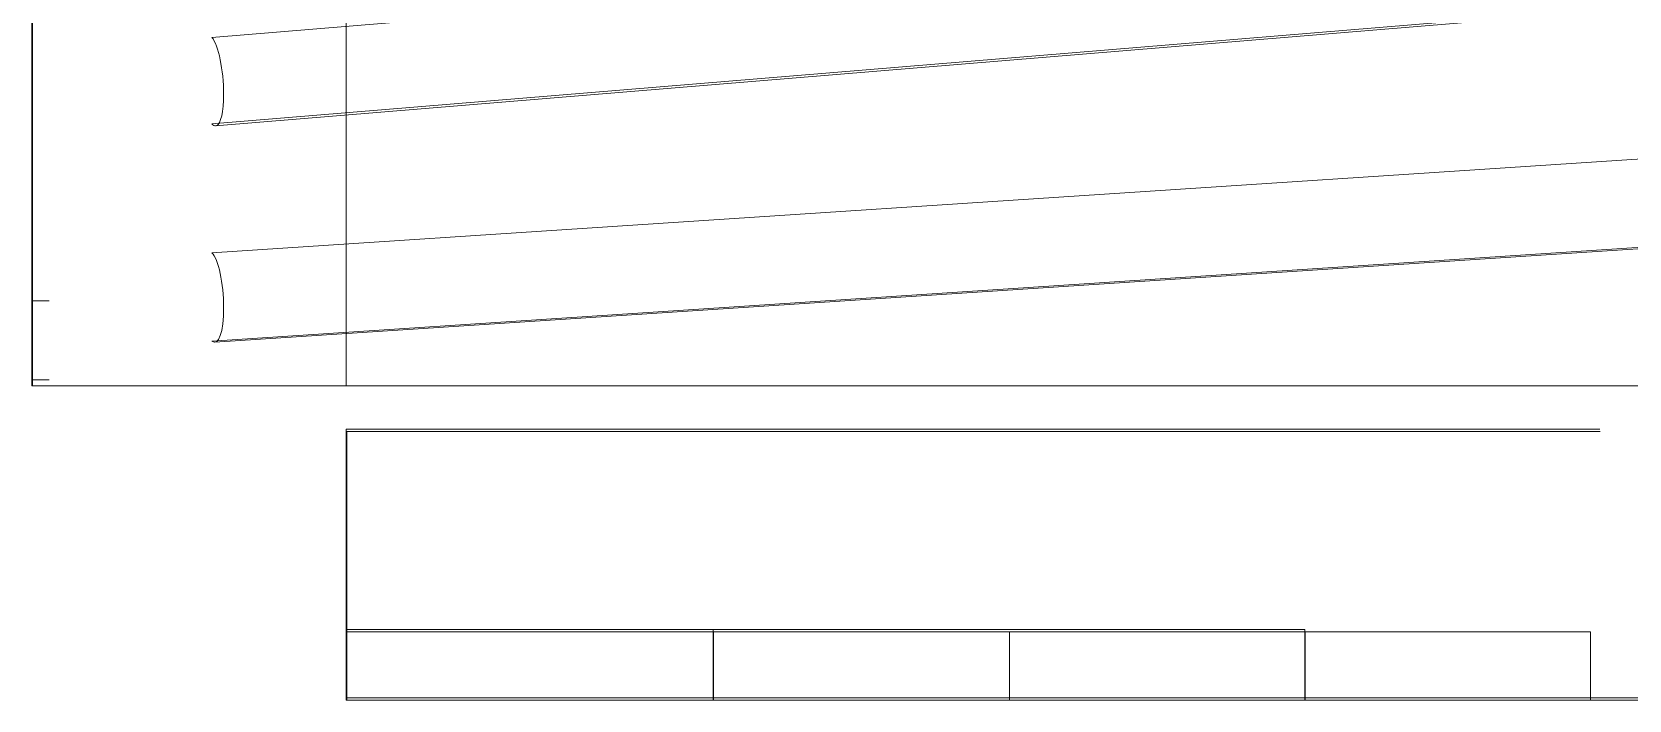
# Model space of a CAD drawing. Header units: inches. Extents: x 3268 to 7018, y 976 to 6708.
# Drawn here: x 5737.0643 to 5737.415, y 3473.6231 to 3473.7698 of the extents above; entities that cross this region are included whole.
import ezdxf

# ---------------------------------------------------------------- set-up
doc = ezdxf.new("R2010")
doc.units = ezdxf.units.IN
doc.header["$MEASUREMENT"] = 0
doc.layers.add('G-IMPT', color=8, linetype='Continuous', lineweight=9)
doc.layers.add('Q-SPCQ', color=91, linetype='Continuous', lineweight=9)

# ---------------------------------------------------------------- blocks, each defined once
blk = doc.blocks.new('Add On Locker for Revit - LKR-2_10_dwg_LKR-2_10-V102-Overall Retail Plan Opt 2')
at = {"layer": 'G-IMPT', "color": 133}
for p, q in [((16.61773, -6.88175), (16.61773, -7.31463)), ((16.68623, -7.31475), (16.68623, -6.88175)), ((16.68673, -7.31463), (16.68673, -6.88175)), ((16.68673, -7.31475), (16.68673, -6.88175)), ((16.68673, -7.31463), (16.68673, -6.88175)), ((16.68673, -7.31463), (16.68673, -6.88175)), ((16.68673, -7.31463), (16.68673, -6.88175)), ((16.68673, -7.31463), (16.68673, -6.88175)), ((16.68673, -6.88175), (16.68673, -7.31475)), ((16.56063, -7.34342), (16.52817, -6.95139)), ((16.60815, -7.34358), (16.58236, -6.95156)), ((16.61773, -7.03938), (16.61773, -7.31463)), ((16.61773, -7.31463), (16.61773, -7.03938)), ((16.61773, -7.03938), (16.61773, -7.31463)), ((16.61773, -7.31463), (16.61773, -7.03938)), ((16.61773, -7.03938), (16.61773, -7.31463)), ((16.61773, -7.31463), (16.61773, -7.03938)), ((16.61773, -7.31475), (16.61773, -7.0395)), ((16.61773, -7.0395), (16.61773, -7.31475)), ((16.62723, -7.31475), (16.62723, -7.0395)), ((16.62773, -7.03938), (16.62773, -7.31463)), ((16.62773, -7.31463), (16.62773, -7.03938)), ((16.62773, -7.31463), (16.62773, -7.03938)), ((16.62773, -7.03938), (16.62773, -7.31463)), ((16.62773, -7.03938), (16.62773, -7.31463)), ((16.62773, -7.0395), (16.62773, -7.31475)), ((16.62773, -7.31475), (16.62773, -7.0395)), ((16.67173, -7.05886), (16.67173, -7.04154)), ((16.68623, -7.0395), (16.68623, -7.31475)), ((16.68623, -7.04166), (16.68623, -7.05898)), ((16.68623, -7.05898), (16.68623, -7.04166)), ((16.68673, -7.31463), (16.68673, -7.03938)), ((16.68673, -7.03938), (16.68673, -7.31463)), ((16.68673, -7.31463), (16.68673, -7.03938)), ((16.68673, -7.03938), (16.68673, -7.31463)), ((16.68673, -7.03938), (16.68673, -7.31463)), ((16.68673, -7.31463), (16.68673, -7.03938)), ((16.68673, -7.31463), (16.68673, -7.03938)), ((16.68673, -7.31475), (16.68673, -7.0395)), ((16.68673, -7.0395), (16.68673, -7.31475)), ((16.68673, -7.05886), (16.68673, -7.04154)), ((16.68673, -7.04154), (16.68673, -7.05886)), ((16.68673, -7.05886), (16.68673, -7.04154)), ((16.68673, -7.04154), (16.68673, -7.05886)), ((16.68673, -7.05886), (16.68673, -7.04154)), ((16.68673, -7.04154), (16.68673, -7.05886)), ((16.68673, -7.05886), (16.68673, -7.04154)), ((16.68673, -7.04154), (16.68673, -7.05886)), ((16.68673, -7.05886), (16.68673, -7.04154)), ((16.68673, -7.31463), (16.68673, -7.04154)), ((16.68673, -7.04154), (16.68673, -7.05886)), ((16.68673, -7.05886), (16.68673, -7.04154)), ((16.68673, -7.04154), (16.68673, -7.05886)), ((16.68673, -7.04166), (16.68673, -7.05898)), ((16.68673, -7.05898), (16.68673, -7.04166)), ((16.68673, -7.04166), (16.68673, -7.05898)), ((16.68673, -7.05898), (16.68673, -7.04166)), ((16.67173, -7.12149), (16.67173, -7.10417)), ((16.68623, -7.10428), (16.68623, -7.31475)), ((16.68623, -7.10428), (16.68623, -7.1216)), ((16.68623, -7.1216), (16.68623, -7.10428)), ((16.68673, -7.12149), (16.68673, -7.10417)), ((16.68673, -7.10417), (16.68673, -7.31463)), ((16.68673, -7.10417), (16.68673, -7.12149)), ((16.68673, -7.10417), (16.68673, -7.31463)), ((16.68673, -7.12149), (16.68673, -7.10417)), ((16.68673, -7.10417), (16.68673, -7.12149)), ((16.68673, -7.12149), (16.68673, -7.10417)), ((16.68673, -7.10417), (16.68673, -7.12149)), ((16.68673, -7.12149), (16.68673, -7.10417)), ((16.68673, -7.10417), (16.68673, -7.12149)), ((16.68673, -7.12149), (16.68673, -7.10417)), ((16.68673, -7.10417), (16.68673, -7.12149)), ((16.68673, -7.12149), (16.68673, -7.10417)), ((16.68673, -7.10417), (16.68673, -7.12149)), ((16.68673, -7.10428), (16.68673, -7.1216)), ((16.68673, -7.1216), (16.68673, -7.10428)), ((16.68673, -7.10428), (16.68673, -7.31475)), ((16.68673, -7.10428), (16.68673, -7.1216)), ((16.68673, -7.1216), (16.68673, -7.10428)), ((16.67173, -7.18644), (16.67173, -7.16912)), ((16.68623, -7.16923), (16.68623, -7.18655)), ((16.68623, -7.18655), (16.68623, -7.16923)), ((16.68673, -7.18644), (16.68673, -7.16912)), ((16.68673, -7.16912), (16.68673, -7.18644)), ((16.68673, -7.18644), (16.68673, -7.16912)), ((16.68673, -7.16912), (16.68673, -7.18644)), ((16.68673, -7.18644), (16.68673, -7.16912)), ((16.68673, -7.16912), (16.68673, -7.18644)), ((16.68673, -7.31463), (16.68673, -7.16912)), ((16.68673, -7.18644), (16.68673, -7.16912)), ((16.68673, -7.16912), (16.68673, -7.18644)), ((16.68673, -7.18644), (16.68673, -7.16912)), ((16.68673, -7.16912), (16.68673, -7.18644)), ((16.68673, -7.18644), (16.68673, -7.16912)), ((16.68673, -7.16912), (16.68673, -7.18644)), ((16.68673, -7.16923), (16.68673, -7.18655)), ((16.68673, -7.18655), (16.68673, -7.16923)), ((16.68673, -7.16923), (16.68673, -7.18655)), ((16.68673, -7.18655), (16.68673, -7.16923)), ((16.67173, -7.25139), (16.67173, -7.23407)), ((16.68623, -7.23418), (16.68623, -7.31475)), ((16.68623, -7.23418), (16.68623, -7.2515)), ((16.68623, -7.2515), (16.68623, -7.23418)), ((16.68673, -7.31463), (16.68673, -7.23407)), ((16.68673, -7.25139), (16.68673, -7.23407)), ((16.68673, -7.23407), (16.68673, -7.25139)), ((16.68673, -7.23407), (16.68673, -7.31463)), ((16.68673, -7.25139), (16.68673, -7.23407)), ((16.68673, -7.23407), (16.68673, -7.25139)), ((16.68673, -7.25139), (16.68673, -7.23407)), ((16.68673, -7.23407), (16.68673, -7.25139)), ((16.68673, -7.25139), (16.68673, -7.23407)), ((16.68673, -7.23407), (16.68673, -7.25139)), ((16.68673, -7.25139), (16.68673, -7.23407)), ((16.68673, -7.23407), (16.68673, -7.25139)), ((16.68673, -7.25139), (16.68673, -7.23407)), ((16.68673, -7.23407), (16.68673, -7.25139)), ((16.68673, -7.31475), (16.68673, -7.23418)), ((16.68673, -7.23418), (16.68673, -7.2515)), ((16.68673, -7.2515), (16.68673, -7.23418)), ((16.68673, -7.23418), (16.68673, -7.2515)), ((16.68673, -7.2515), (16.68673, -7.23418)), ((16.68623, -7.29913), (16.68623, -7.31475)), ((16.68623, -7.31475), (16.68623, -7.29913)), ((16.68673, -7.29902), (16.68673, -7.31463)), ((16.68673, -7.31463), (16.68673, -7.29902)), ((16.68673, -7.29902), (16.68673, -7.31463)), ((16.68673, -7.31463), (16.68673, -7.29902)), ((16.68673, -7.29902), (16.68673, -7.31463)), ((16.68673, -7.31463), (16.68673, -7.29902)), ((16.68673, -7.29902), (16.68673, -7.31463)), ((16.68673, -7.31463), (16.68673, -7.29902)), ((16.68673, -7.29902), (16.68673, -7.31463)), ((16.68673, -7.31463), (16.68673, -7.29902)), ((16.68673, -7.29902), (16.68673, -7.31463)), ((16.68673, -7.31463), (16.68673, -7.29902)), ((16.68673, -7.29913), (16.68673, -7.31475)), ((16.68673, -7.31475), (16.68673, -7.29913)), ((16.68673, -7.29913), (16.68673, -7.31475)), ((16.68673, -7.31475), (16.68673, -7.29913)), ((16.5157, -7.31475), (16.61773, -7.31475)), ((16.61773, -7.38375), (16.61773, -7.31475)), ((16.61773, -7.37838), (16.61773, -7.38363)), ((16.61773, -7.38363), (16.61773, -7.37838)), ((16.61773, -7.37838), (16.61773, -7.38363)), ((16.61773, -7.38363), (16.61773, -7.37838)), ((16.61773, -7.37838), (16.61773, -7.38363)), ((16.61773, -7.38363), (16.61773, -7.37838)), ((16.59907, -7.38375), (16.59907, -7.38)), ((16.61639, -7.38), (16.61639, -7.38375)), ((16.61773, -7.37849), (16.61773, -7.38375)), ((16.61773, -7.37988), (16.61773, -7.38363)), ((16.61773, -7.37988), (16.61773, -7.38363)), ((16.61773, -7.37988), (16.61773, -7.38363)), ((16.61773, -7.37988), (16.61773, -7.38363)), ((16.61773, -7.38363), (16.61773, -7.37988)), ((16.61773, -7.38363), (16.61773, -7.37988)), ((16.61773, -7.38363), (16.61773, -7.37988)), ((16.61773, -7.38363), (16.61773, -7.37988)), ((16.61773, -7.38), (16.61773, -7.38375)), ((16.61773, -7.38), (16.61773, -7.38375)), ((16.61773, -7.38), (16.61773, -7.38375)), ((-0.73177, -7.38363), (16.61773, -7.38363)), ((-0.73177, -7.38363), (16.61773, -7.38363)), ((-0.73177, -7.38375), (16.61773, -7.38375)), ((-0.5859, -7.38363), (16.61773, -7.38363)), ((-0.5859, -7.38363), (16.61773, -7.38363)), ((-0.5859, -7.38363), (16.61773, -7.38363)), ((-0.5859, -7.38363), (16.61773, -7.38363)), ((-0.5859, -7.38375), (16.61723, -7.38375)), ((-0.5859, -7.38375), (16.61773, -7.38375)), ((16.09907, -7.38375), (16.59907, -7.38375)), ((16.61639, -7.38375), (16.11639, -7.38375)), ((16.12217, -7.38363), (16.59907, -7.38363)), ((16.12217, -7.38363), (16.59907, -7.38363)), ((16.61773, -7.38375), (16.17702, -7.38375)), ((16.61773, -7.38363), (16.20011, -7.38363)), ((16.61773, -7.38363), (16.20011, -7.38363)), ((16.61773, -7.38363), (16.2232, -7.38363)), ((16.2232, -7.38363), (16.61773, -7.38363)), ((16.61773, -7.38375), (16.28671, -7.38375)), ((16.61639, -7.38363), (16.29978, -7.38363)), ((16.61773, -7.38363), (16.29978, -7.38363)), ((16.61773, -7.38363), (16.29978, -7.38363)), ((16.61773, -7.38363), (16.29978, -7.38363)), ((16.61773, -7.38363), (16.29978, -7.38363)), ((16.29978, -7.38375), (16.61723, -7.38375)), ((16.61773, -7.38375), (16.29978, -7.38375)), ((16.30981, -7.38363), (16.61773, -7.38363)), ((16.61773, -7.38375), (16.35022, -7.38375)), ((16.37282, -7.38375), (16.61723, -7.38375)), ((16.61773, -7.38363), (16.37332, -7.38363)), ((16.37332, -7.38363), (16.61773, -7.38363)), ((16.61773, -7.38363), (16.37332, -7.38363)), ((16.61773, -7.38363), (16.37332, -7.38363)), ((16.61773, -7.38375), (16.37332, -7.38375)), ((16.39641, -7.38363), (16.61773, -7.38363)), ((16.39641, -7.38363), (16.61773, -7.38363)), ((16.61773, -7.38375), (16.43682, -7.38375)), ((16.61773, -7.38363), (16.59907, -7.38363)), ((16.59907, -7.38363), (16.61773, -7.38363)), ((16.61773, -7.38363), (16.59907, -7.38363)), ((16.59907, -7.38363), (16.61773, -7.38363)), ((16.61773, -7.38363), (16.59907, -7.38363)), ((16.59907, -7.38363), (16.61773, -7.38363)), ((16.61773, -7.38375), (16.59907, -7.38375)), ((16.59907, -7.38375), (16.61773, -7.38375))]:
    blk.add_line(p, q, dxfattribs=at)
at = {"layer": 'G-IMPT', "color": 133, "flags": 128}
for points in [[(16.54117, -7.34422), (16.52494, -7.14821), (16.50871, -6.9522)], [(16.52773, -6.9522), (16.54396, -7.14821), (16.56019, -7.34422)], [(16.5627, -6.9522), (16.57559, -7.14821), (16.58849, -7.34422)], [(16.60788, -7.34422), (16.59498, -7.14821), (16.58209, -6.9522)], [(16.67173, -7.31463), (16.67173, -7.24636), (16.67173, -7.17809), (16.67173, -7.10982), (16.67173, -7.04154)], [(16.67173, -7.04154), (16.67548, -7.04154), (16.67923, -7.04154), (16.68298, -7.04154), (16.68673, -7.04154)], [(16.67173, -7.04154), (16.67173, -7.10982), (16.67173, -7.17809), (16.67173, -7.24636), (16.67173, -7.31463)], [(16.68623, -7.04166), (16.68623, -7.10993), (16.68623, -7.1782), (16.68623, -7.24647), (16.68623, -7.31475)], [(16.68623, -7.31475), (16.68623, -7.24647), (16.68623, -7.1782), (16.68623, -7.10993), (16.68623, -7.04166)], [(16.68673, -7.04154), (16.68673, -7.10982), (16.68673, -7.17809), (16.68673, -7.24636), (16.68673, -7.31463)], [(16.68673, -7.31463), (16.68673, -7.24636), (16.68673, -7.17809), (16.68673, -7.10982), (16.68673, -7.04154)], [(16.68673, -7.04154), (16.68673, -7.10982), (16.68673, -7.17809), (16.68673, -7.24636), (16.68673, -7.31463)], [(16.68673, -7.31463), (16.68673, -7.24636), (16.68673, -7.17809), (16.68673, -7.10982), (16.68673, -7.04154)], [(16.68673, -7.04154), (16.68673, -7.10982), (16.68673, -7.17809), (16.68673, -7.24636), (16.68673, -7.31463)], [(16.68673, -7.31463), (16.68673, -7.24636), (16.68673, -7.17809), (16.68673, -7.10982), (16.68673, -7.04154)], [(16.68673, -7.04154), (16.68673, -7.10982), (16.68673, -7.17809), (16.68673, -7.24636), (16.68673, -7.31463)], [(16.68673, -7.31463), (16.68673, -7.24636), (16.68673, -7.17809), (16.68673, -7.10982), (16.68673, -7.04154)], [(16.68673, -7.04154), (16.68673, -7.10982), (16.68673, -7.17809), (16.68673, -7.24636), (16.68673, -7.31463)], [(16.68673, -7.04154), (16.68673, -7.10982), (16.68673, -7.17809), (16.68673, -7.24636), (16.68673, -7.31463)], [(16.68673, -7.31463), (16.68673, -7.24636), (16.68673, -7.17809), (16.68673, -7.10982), (16.68673, -7.04154)], [(16.68673, -7.04166), (16.68673, -7.10993), (16.68673, -7.1782), (16.68673, -7.24647), (16.68673, -7.31475)], [(16.68673, -7.31475), (16.68673, -7.24647), (16.68673, -7.1782), (16.68673, -7.10993), (16.68673, -7.04166)], [(16.68673, -7.04166), (16.68673, -7.10993), (16.68673, -7.1782), (16.68673, -7.24647), (16.68673, -7.31475)], [(16.68673, -7.31475), (16.68673, -7.24647), (16.68673, -7.1782), (16.68673, -7.10993), (16.68673, -7.04166)], [(16.67173, -7.31463), (16.67173, -7.25069), (16.67173, -7.18675), (16.67173, -7.12281), (16.67173, -7.05886)], [(16.68623, -7.05898), (16.68623, -7.12292), (16.68623, -7.18686), (16.68623, -7.2508), (16.68623, -7.31475)], [(16.68623, -7.31475), (16.68623, -7.2508), (16.68623, -7.18686), (16.68623, -7.12292), (16.68623, -7.05898)], [(16.68673, -7.31463), (16.68673, -7.25069), (16.68673, -7.18675), (16.68673, -7.12281), (16.68673, -7.05886)], [(16.68673, -7.05886), (16.68673, -7.12281), (16.68673, -7.18675), (16.68673, -7.25069), (16.68673, -7.31463)], [(16.68673, -7.31463), (16.68673, -7.25069), (16.68673, -7.18675), (16.68673, -7.12281), (16.68673, -7.05886)], [(16.68673, -7.05886), (16.68673, -7.12281), (16.68673, -7.18675), (16.68673, -7.25069), (16.68673, -7.31463)], [(16.68673, -7.31463), (16.68673, -7.25069), (16.68673, -7.18675), (16.68673, -7.12281), (16.68673, -7.05886)], [(16.68673, -7.05886), (16.68673, -7.12281), (16.68673, -7.18675), (16.68673, -7.25069), (16.68673, -7.31463)], [(16.68673, -7.31463), (16.68673, -7.25069), (16.68673, -7.18675), (16.68673, -7.12281), (16.68673, -7.05886)], [(16.68673, -7.05886), (16.68673, -7.12281), (16.68673, -7.18675), (16.68673, -7.25069), (16.68673, -7.31463)], [(16.68673, -7.31463), (16.68673, -7.25069), (16.68673, -7.18675), (16.68673, -7.12281), (16.68673, -7.05886)], [(16.68673, -7.05886), (16.68673, -7.12281), (16.68673, -7.18675), (16.68673, -7.25069), (16.68673, -7.31463)], [(16.68673, -7.31463), (16.68673, -7.25069), (16.68673, -7.18675), (16.68673, -7.12281), (16.68673, -7.05886)], [(16.68673, -7.05886), (16.68673, -7.12281), (16.68673, -7.18675), (16.68673, -7.25069), (16.68673, -7.31463)], [(16.68673, -7.05898), (16.68673, -7.12292), (16.68673, -7.18686), (16.68673, -7.2508), (16.68673, -7.31475)], [(16.68673, -7.31475), (16.68673, -7.2508), (16.68673, -7.18686), (16.68673, -7.12292), (16.68673, -7.05898)], [(16.68673, -7.05898), (16.68673, -7.12292), (16.68673, -7.18686), (16.68673, -7.2508), (16.68673, -7.31475)], [(16.68673, -7.31475), (16.68673, -7.2508), (16.68673, -7.18686), (16.68673, -7.12292), (16.68673, -7.05898)], [(16.67123, -7.31475), (16.67123, -7.26213), (16.67123, -7.20951), (16.67123, -7.1569), (16.67123, -7.10428)], [(16.67123, -7.10428), (16.67498, -7.10428), (16.67873, -7.10428), (16.68248, -7.10428), (16.68623, -7.10428)], [(16.68673, -7.10417), (16.68298, -7.10417), (16.67923, -7.10417), (16.67548, -7.10417), (16.67173, -7.10417)], [(16.67173, -7.10417), (16.67173, -7.15678), (16.67173, -7.2094), (16.67173, -7.26202), (16.67173, -7.31463)], [(16.67173, -7.31463), (16.67173, -7.26202), (16.67173, -7.2094), (16.67173, -7.15678), (16.67173, -7.10417)], [(16.67173, -7.10417), (16.67548, -7.10417), (16.67923, -7.10417), (16.68298, -7.10417), (16.68673, -7.10417)], [(16.67173, -7.10417), (16.67173, -7.15678), (16.67173, -7.2094), (16.67173, -7.26202), (16.67173, -7.31463)], [(16.68673, -7.10428), (16.68298, -7.10428), (16.67923, -7.10428), (16.67548, -7.10428), (16.67173, -7.10428)], [(16.67173, -7.10428), (16.67173, -7.1569), (16.67173, -7.20951), (16.67173, -7.26213), (16.67173, -7.31475)], [(16.68623, -7.10428), (16.68623, -7.1569), (16.68623, -7.20951), (16.68623, -7.26213), (16.68623, -7.31475)], [(16.68673, -7.31463), (16.68673, -7.26202), (16.68673, -7.2094), (16.68673, -7.15678), (16.68673, -7.10417)], [(16.68673, -7.10417), (16.68673, -7.15678), (16.68673, -7.2094), (16.68673, -7.26202), (16.68673, -7.31463)], [(16.68673, -7.10417), (16.68673, -7.15678), (16.68673, -7.2094), (16.68673, -7.26202), (16.68673, -7.31463)], [(16.68673, -7.31463), (16.68673, -7.26202), (16.68673, -7.2094), (16.68673, -7.15678), (16.68673, -7.10417)], [(16.68673, -7.10417), (16.68673, -7.15678), (16.68673, -7.2094), (16.68673, -7.26202), (16.68673, -7.31463)], [(16.68673, -7.31463), (16.68673, -7.26202), (16.68673, -7.2094), (16.68673, -7.15678), (16.68673, -7.10417)], [(16.68673, -7.10417), (16.68673, -7.15678), (16.68673, -7.2094), (16.68673, -7.26202), (16.68673, -7.31463)], [(16.68673, -7.31463), (16.68673, -7.26202), (16.68673, -7.2094), (16.68673, -7.15678), (16.68673, -7.10417)], [(16.68673, -7.10417), (16.68673, -7.15678), (16.68673, -7.2094), (16.68673, -7.26202), (16.68673, -7.31463)], [(16.68673, -7.31463), (16.68673, -7.26202), (16.68673, -7.2094), (16.68673, -7.15678), (16.68673, -7.10417)], [(16.68673, -7.31475), (16.68673, -7.26213), (16.68673, -7.20951), (16.68673, -7.1569), (16.68673, -7.10428)], [(16.68673, -7.31475), (16.68673, -7.26213), (16.68673, -7.20951), (16.68673, -7.1569), (16.68673, -7.10428)], [(16.68673, -7.10428), (16.68673, -7.1569), (16.68673, -7.20951), (16.68673, -7.26213), (16.68673, -7.31475)], [(16.67173, -7.31463), (16.67173, -7.26635), (16.67173, -7.21806), (16.67173, -7.16977), (16.67173, -7.12149)], [(16.68623, -7.1216), (16.68623, -7.16989), (16.68623, -7.21817), (16.68623, -7.26646), (16.68623, -7.31475)], [(16.68623, -7.31475), (16.68623, -7.26646), (16.68623, -7.21817), (16.68623, -7.16989), (16.68623, -7.1216)], [(16.68673, -7.31463), (16.68673, -7.26635), (16.68673, -7.21806), (16.68673, -7.16977), (16.68673, -7.12149)], [(16.68673, -7.12149), (16.68673, -7.16977), (16.68673, -7.21806), (16.68673, -7.26635), (16.68673, -7.31463)], [(16.68673, -7.31463), (16.68673, -7.26635), (16.68673, -7.21806), (16.68673, -7.16977), (16.68673, -7.12149)], [(16.68673, -7.12149), (16.68673, -7.16977), (16.68673, -7.21806), (16.68673, -7.26635), (16.68673, -7.31463)], [(16.68673, -7.31463), (16.68673, -7.26635), (16.68673, -7.21806), (16.68673, -7.16977), (16.68673, -7.12149)], [(16.68673, -7.12149), (16.68673, -7.16977), (16.68673, -7.21806), (16.68673, -7.26635), (16.68673, -7.31463)], [(16.68673, -7.31463), (16.68673, -7.26635), (16.68673, -7.21806), (16.68673, -7.16977), (16.68673, -7.12149)], [(16.68673, -7.12149), (16.68673, -7.16977), (16.68673, -7.21806), (16.68673, -7.26635), (16.68673, -7.31463)], [(16.68673, -7.31463), (16.68673, -7.26635), (16.68673, -7.21806), (16.68673, -7.16977), (16.68673, -7.12149)], [(16.68673, -7.12149), (16.68673, -7.16977), (16.68673, -7.21806), (16.68673, -7.26635), (16.68673, -7.31463)], [(16.68673, -7.31463), (16.68673, -7.26635), (16.68673, -7.21806), (16.68673, -7.16977), (16.68673, -7.12149)], [(16.68673, -7.12149), (16.68673, -7.16977), (16.68673, -7.21806), (16.68673, -7.26635), (16.68673, -7.31463)], [(16.68673, -7.1216), (16.68673, -7.16989), (16.68673, -7.21817), (16.68673, -7.26646), (16.68673, -7.31475)], [(16.68673, -7.31475), (16.68673, -7.26646), (16.68673, -7.21817), (16.68673, -7.16989), (16.68673, -7.1216)], [(16.68673, -7.1216), (16.68673, -7.16989), (16.68673, -7.21817), (16.68673, -7.26646), (16.68673, -7.31475)], [(16.68673, -7.31475), (16.68673, -7.26646), (16.68673, -7.21817), (16.68673, -7.16989), (16.68673, -7.1216)], [(16.68673, -7.16912), (16.68298, -7.16912), (16.67923, -7.16912), (16.67548, -7.16912), (16.67173, -7.16912)], [(16.67173, -7.16912), (16.67173, -7.2055), (16.67173, -7.24188), (16.67173, -7.27825), (16.67173, -7.31463)], [(16.67173, -7.16912), (16.67173, -7.2055), (16.67173, -7.24188), (16.67173, -7.27825), (16.67173, -7.31463)], [(16.68623, -7.31475), (16.68623, -7.27837), (16.68623, -7.24199), (16.68623, -7.20561), (16.68623, -7.16923)], [(16.68623, -7.16923), (16.68623, -7.20561), (16.68623, -7.24199), (16.68623, -7.27837), (16.68623, -7.31475)], [(16.68673, -7.16912), (16.68673, -7.2055), (16.68673, -7.24188), (16.68673, -7.27825), (16.68673, -7.31463)], [(16.68673, -7.31463), (16.68673, -7.27825), (16.68673, -7.24188), (16.68673, -7.2055), (16.68673, -7.16912)], [(16.68673, -7.16912), (16.68673, -7.2055), (16.68673, -7.24188), (16.68673, -7.27825), (16.68673, -7.31463)], [(16.68673, -7.31463), (16.68673, -7.27825), (16.68673, -7.24188), (16.68673, -7.2055), (16.68673, -7.16912)], [(16.68673, -7.16912), (16.68673, -7.2055), (16.68673, -7.24188), (16.68673, -7.27825), (16.68673, -7.31463)], [(16.68673, -7.31463), (16.68673, -7.27825), (16.68673, -7.24188), (16.68673, -7.2055), (16.68673, -7.16912)], [(16.68673, -7.31463), (16.68673, -7.27825), (16.68673, -7.24188), (16.68673, -7.2055), (16.68673, -7.16912)], [(16.68673, -7.16912), (16.68673, -7.2055), (16.68673, -7.24188), (16.68673, -7.27825), (16.68673, -7.31463)], [(16.68673, -7.31463), (16.68673, -7.27825), (16.68673, -7.24188), (16.68673, -7.2055), (16.68673, -7.16912)], [(16.68673, -7.16912), (16.68673, -7.2055), (16.68673, -7.24188), (16.68673, -7.27825), (16.68673, -7.31463)], [(16.68673, -7.31463), (16.68673, -7.27825), (16.68673, -7.24188), (16.68673, -7.2055), (16.68673, -7.16912)], [(16.68673, -7.31475), (16.68673, -7.27837), (16.68673, -7.24199), (16.68673, -7.20561), (16.68673, -7.16923)], [(16.68673, -7.16923), (16.68673, -7.20561), (16.68673, -7.24199), (16.68673, -7.27837), (16.68673, -7.31475)], [(16.68673, -7.31475), (16.68673, -7.27837), (16.68673, -7.24199), (16.68673, -7.20561), (16.68673, -7.16923)], [(16.68673, -7.16923), (16.68673, -7.20561), (16.68673, -7.24199), (16.68673, -7.27837), (16.68673, -7.31475)], [(16.67173, -7.31463), (16.67173, -7.28258), (16.67173, -7.25054), (16.67173, -7.21849), (16.67173, -7.18644)], [(16.68623, -7.18655), (16.68623, -7.2186), (16.68623, -7.25065), (16.68623, -7.2827), (16.68623, -7.31475)], [(16.68623, -7.31475), (16.68623, -7.2827), (16.68623, -7.25065), (16.68623, -7.2186), (16.68623, -7.18655)], [(16.68673, -7.31463), (16.68673, -7.28258), (16.68673, -7.25054), (16.68673, -7.21849), (16.68673, -7.18644)], [(16.68673, -7.18644), (16.68673, -7.21849), (16.68673, -7.25054), (16.68673, -7.28258), (16.68673, -7.31463)], [(16.68673, -7.31463), (16.68673, -7.28258), (16.68673, -7.25054), (16.68673, -7.21849), (16.68673, -7.18644)], [(16.68673, -7.18644), (16.68673, -7.21849), (16.68673, -7.25054), (16.68673, -7.28258), (16.68673, -7.31463)], [(16.68673, -7.31463), (16.68673, -7.28258), (16.68673, -7.25054), (16.68673, -7.21849), (16.68673, -7.18644)], [(16.68673, -7.18644), (16.68673, -7.21849), (16.68673, -7.25054), (16.68673, -7.28258), (16.68673, -7.31463)], [(16.68673, -7.31463), (16.68673, -7.28258), (16.68673, -7.25054), (16.68673, -7.21849), (16.68673, -7.18644)], [(16.68673, -7.18644), (16.68673, -7.21849), (16.68673, -7.25054), (16.68673, -7.28258), (16.68673, -7.31463)], [(16.68673, -7.31463), (16.68673, -7.28258), (16.68673, -7.25054), (16.68673, -7.21849), (16.68673, -7.18644)], [(16.68673, -7.18644), (16.68673, -7.21849), (16.68673, -7.25054), (16.68673, -7.28258), (16.68673, -7.31463)], [(16.68673, -7.31463), (16.68673, -7.28258), (16.68673, -7.25054), (16.68673, -7.21849), (16.68673, -7.18644)], [(16.68673, -7.18644), (16.68673, -7.21849), (16.68673, -7.25054), (16.68673, -7.28258), (16.68673, -7.31463)], [(16.68673, -7.18655), (16.68673, -7.2186), (16.68673, -7.25065), (16.68673, -7.2827), (16.68673, -7.31475)], [(16.68673, -7.31475), (16.68673, -7.2827), (16.68673, -7.25065), (16.68673, -7.2186), (16.68673, -7.18655)], [(16.68673, -7.18655), (16.68673, -7.2186), (16.68673, -7.25065), (16.68673, -7.2827), (16.68673, -7.31475)], [(16.68673, -7.31475), (16.68673, -7.2827), (16.68673, -7.25065), (16.68673, -7.2186), (16.68673, -7.18655)], [(16.67123, -7.31475), (16.67123, -7.29461), (16.67123, -7.27446), (16.67123, -7.25432), (16.67123, -7.23418)], [(16.67123, -7.23418), (16.67498, -7.23418), (16.67873, -7.23418), (16.68248, -7.23418), (16.68623, -7.23418)], [(16.68673, -7.23407), (16.68298, -7.23407), (16.67923, -7.23407), (16.67548, -7.23407), (16.67173, -7.23407)], [(16.67173, -7.23407), (16.67173, -7.25421), (16.67173, -7.27435), (16.67173, -7.29449), (16.67173, -7.31463)], [(16.67173, -7.31463), (16.67173, -7.29449), (16.67173, -7.27435), (16.67173, -7.25421), (16.67173, -7.23407)], [(16.67173, -7.23407), (16.67548, -7.23407), (16.67923, -7.23407), (16.68298, -7.23407), (16.68673, -7.23407)], [(16.67173, -7.23407), (16.67173, -7.25421), (16.67173, -7.27435), (16.67173, -7.29449), (16.67173, -7.31463)], [(16.68673, -7.23418), (16.68298, -7.23418), (16.67923, -7.23418), (16.67548, -7.23418), (16.67173, -7.23418)], [(16.67173, -7.23418), (16.67173, -7.25432), (16.67173, -7.27446), (16.67173, -7.29461), (16.67173, -7.31475)], [(16.68623, -7.23418), (16.68623, -7.25432), (16.68623, -7.27446), (16.68623, -7.29461), (16.68623, -7.31475)], [(16.68673, -7.31463), (16.68673, -7.29449), (16.68673, -7.27435), (16.68673, -7.25421), (16.68673, -7.23407)], [(16.68673, -7.23407), (16.68673, -7.25421), (16.68673, -7.27435), (16.68673, -7.29449), (16.68673, -7.31463)], [(16.68673, -7.23407), (16.68673, -7.25421), (16.68673, -7.27435), (16.68673, -7.29449), (16.68673, -7.31463)], [(16.68673, -7.31463), (16.68673, -7.29449), (16.68673, -7.27435), (16.68673, -7.25421), (16.68673, -7.23407)], [(16.68673, -7.23407), (16.68673, -7.25421), (16.68673, -7.27435), (16.68673, -7.29449), (16.68673, -7.31463)], [(16.68673, -7.31463), (16.68673, -7.29449), (16.68673, -7.27435), (16.68673, -7.25421), (16.68673, -7.23407)], [(16.68673, -7.23407), (16.68673, -7.25421), (16.68673, -7.27435), (16.68673, -7.29449), (16.68673, -7.31463)], [(16.68673, -7.31463), (16.68673, -7.29449), (16.68673, -7.27435), (16.68673, -7.25421), (16.68673, -7.23407)], [(16.68673, -7.23407), (16.68673, -7.25421), (16.68673, -7.27435), (16.68673, -7.29449), (16.68673, -7.31463)], [(16.68673, -7.31463), (16.68673, -7.29449), (16.68673, -7.27435), (16.68673, -7.25421), (16.68673, -7.23407)], [(16.68673, -7.31475), (16.68673, -7.29461), (16.68673, -7.27446), (16.68673, -7.25432), (16.68673, -7.23418)], [(16.68673, -7.31475), (16.68673, -7.29461), (16.68673, -7.27446), (16.68673, -7.25432), (16.68673, -7.23418)], [(16.68673, -7.23418), (16.68673, -7.25432), (16.68673, -7.27446), (16.68673, -7.29461), (16.68673, -7.31475)], [(16.67173, -7.31463), (16.67173, -7.29882), (16.67173, -7.28301), (16.67173, -7.2672), (16.67173, -7.25139)], [(16.68623, -7.2515), (16.68623, -7.26731), (16.68623, -7.28312), (16.68623, -7.29894), (16.68623, -7.31475)], [(16.68623, -7.31475), (16.68623, -7.29894), (16.68623, -7.28312), (16.68623, -7.26731), (16.68623, -7.2515)], [(16.68673, -7.31463), (16.68673, -7.29882), (16.68673, -7.28301), (16.68673, -7.2672), (16.68673, -7.25139)], [(16.68673, -7.25139), (16.68673, -7.2672), (16.68673, -7.28301), (16.68673, -7.29882), (16.68673, -7.31463)], [(16.68673, -7.31463), (16.68673, -7.29882), (16.68673, -7.28301), (16.68673, -7.2672), (16.68673, -7.25139)], [(16.68673, -7.25139), (16.68673, -7.2672), (16.68673, -7.28301), (16.68673, -7.29882), (16.68673, -7.31463)], [(16.68673, -7.31463), (16.68673, -7.29882), (16.68673, -7.28301), (16.68673, -7.2672), (16.68673, -7.25139)], [(16.68673, -7.25139), (16.68673, -7.2672), (16.68673, -7.28301), (16.68673, -7.29882), (16.68673, -7.31463)], [(16.68673, -7.31463), (16.68673, -7.29882), (16.68673, -7.28301), (16.68673, -7.2672), (16.68673, -7.25139)], [(16.68673, -7.25139), (16.68673, -7.2672), (16.68673, -7.28301), (16.68673, -7.29882), (16.68673, -7.31463)], [(16.68673, -7.31463), (16.68673, -7.29882), (16.68673, -7.28301), (16.68673, -7.2672), (16.68673, -7.25139)], [(16.68673, -7.25139), (16.68673, -7.2672), (16.68673, -7.28301), (16.68673, -7.29882), (16.68673, -7.31463)], [(16.68673, -7.31463), (16.68673, -7.29882), (16.68673, -7.28301), (16.68673, -7.2672), (16.68673, -7.25139)], [(16.68673, -7.25139), (16.68673, -7.2672), (16.68673, -7.28301), (16.68673, -7.29882), (16.68673, -7.31463)], [(16.68673, -7.2515), (16.68673, -7.26731), (16.68673, -7.28312), (16.68673, -7.29894), (16.68673, -7.31475)], [(16.68673, -7.31475), (16.68673, -7.29894), (16.68673, -7.28312), (16.68673, -7.26731), (16.68673, -7.2515)], [(16.68673, -7.2515), (16.68673, -7.26731), (16.68673, -7.28312), (16.68673, -7.29894), (16.68673, -7.31475)], [(16.68673, -7.31475), (16.68673, -7.29894), (16.68673, -7.28312), (16.68673, -7.26731), (16.68673, -7.2515)], [(16.68623, -7.31475), (16.68623, -7.31084), (16.68623, -7.30694), (16.68623, -7.30304), (16.68623, -7.29913)], [(16.68623, -7.29913), (16.68623, -7.30304), (16.68623, -7.30694), (16.68623, -7.31084), (16.68623, -7.31475)], [(16.68673, -7.31463), (16.68673, -7.31073), (16.68673, -7.30683), (16.68673, -7.30292), (16.68673, -7.29902)], [(16.68673, -7.29902), (16.68673, -7.30292), (16.68673, -7.30683), (16.68673, -7.31073), (16.68673, -7.31463)], [(16.68673, -7.31463), (16.68673, -7.31073), (16.68673, -7.30683), (16.68673, -7.30292), (16.68673, -7.29902)], [(16.68673, -7.29902), (16.68673, -7.30292), (16.68673, -7.30683), (16.68673, -7.31073), (16.68673, -7.31463)], [(16.68673, -7.31463), (16.68673, -7.31073), (16.68673, -7.30683), (16.68673, -7.30292), (16.68673, -7.29902)], [(16.68673, -7.29902), (16.68673, -7.30292), (16.68673, -7.30683), (16.68673, -7.31073), (16.68673, -7.31463)], [(16.68673, -7.31463), (16.68673, -7.31073), (16.68673, -7.30683), (16.68673, -7.30292), (16.68673, -7.29902)], [(16.68673, -7.29902), (16.68673, -7.30292), (16.68673, -7.30683), (16.68673, -7.31073), (16.68673, -7.31463)], [(16.68673, -7.31463), (16.68673, -7.31073), (16.68673, -7.30683), (16.68673, -7.30292), (16.68673, -7.29902)], [(16.68673, -7.29902), (16.68673, -7.30292), (16.68673, -7.30683), (16.68673, -7.31073), (16.68673, -7.31463)], [(16.68673, -7.31463), (16.68673, -7.31073), (16.68673, -7.30683), (16.68673, -7.30292), (16.68673, -7.29902)], [(16.68673, -7.29902), (16.68673, -7.30292), (16.68673, -7.30683), (16.68673, -7.31073), (16.68673, -7.31463)], [(16.68673, -7.31475), (16.68673, -7.31084), (16.68673, -7.30694), (16.68673, -7.30304), (16.68673, -7.29913)], [(16.68673, -7.29913), (16.68673, -7.30304), (16.68673, -7.30694), (16.68673, -7.31084), (16.68673, -7.31475)], [(16.68673, -7.31475), (16.68673, -7.31084), (16.68673, -7.30694), (16.68673, -7.30304), (16.68673, -7.29913)], [(16.68673, -7.29913), (16.68673, -7.30304), (16.68673, -7.30694), (16.68673, -7.31084), (16.68673, -7.31475)], [(16.68623, -7.31475), (16.67148, -7.31475), (16.65673, -7.31475), (16.64198, -7.31475), (16.62723, -7.31475)], [(16.62773, -7.31463), (16.64248, -7.31463), (16.65723, -7.31463), (16.67198, -7.31463), (16.68673, -7.31463)], [(16.68673, -7.31463), (16.67198, -7.31463), (16.65723, -7.31463), (16.64248, -7.31463), (16.62773, -7.31463)], [(16.68673, -7.31463), (16.67198, -7.31463), (16.65723, -7.31463), (16.64248, -7.31463), (16.62773, -7.31463)], [(16.62773, -7.31463), (16.64248, -7.31463), (16.65723, -7.31463), (16.67198, -7.31463), (16.68673, -7.31463)], [(16.62773, -7.31463), (16.64248, -7.31463), (16.65723, -7.31463), (16.67198, -7.31463), (16.68673, -7.31463)], [(16.62773, -7.31475), (16.64248, -7.31475), (16.65723, -7.31475), (16.67198, -7.31475), (16.68673, -7.31475)], [(16.68673, -7.31475), (16.67198, -7.31475), (16.65723, -7.31475), (16.64248, -7.31475), (16.62773, -7.31475)], [(16.68623, -7.31475), (16.68248, -7.31475), (16.67873, -7.31475), (16.67498, -7.31475), (16.67123, -7.31475)], [(16.68623, -7.31475), (16.68248, -7.31475), (16.67873, -7.31475), (16.67498, -7.31475), (16.67123, -7.31475)], [(16.67173, -7.31463), (16.67548, -7.31463), (16.67923, -7.31463), (16.68298, -7.31463), (16.68673, -7.31463)], [(16.67173, -7.31463), (16.67548, -7.31463), (16.67923, -7.31463), (16.68298, -7.31463), (16.68673, -7.31463)], [(16.68673, -7.31463), (16.68298, -7.31463), (16.67923, -7.31463), (16.67548, -7.31463), (16.67173, -7.31463)], [(16.68673, -7.31463), (16.68298, -7.31463), (16.67923, -7.31463), (16.67548, -7.31463), (16.67173, -7.31463)], [(16.67173, -7.31463), (16.67548, -7.31463), (16.67923, -7.31463), (16.68298, -7.31463), (16.68673, -7.31463)], [(16.68673, -7.31463), (16.68298, -7.31463), (16.67923, -7.31463), (16.67548, -7.31463), (16.67173, -7.31463)], [(16.67173, -7.31475), (16.67548, -7.31475), (16.67923, -7.31475), (16.68298, -7.31475), (16.68673, -7.31475)], [(16.67173, -7.31475), (16.67548, -7.31475), (16.67923, -7.31475), (16.68298, -7.31475), (16.68673, -7.31475)], [(16.09907, -7.38375), (16.22407, -7.38375), (16.34907, -7.38375), (16.47407, -7.38375), (16.59907, -7.38375)], [(16.61706, -7.38375), (16.4919, -7.38375), (16.36673, -7.38375), (16.24156, -7.38375), (16.11639, -7.38375)], [(16.59907, -7.38363), (16.47985, -7.38363), (16.36062, -7.38363), (16.24139, -7.38363), (16.12217, -7.38363)], [(16.12217, -7.38363), (16.24139, -7.38363), (16.36062, -7.38363), (16.47985, -7.38363), (16.59907, -7.38363)], [(16.59907, -7.38363), (16.47985, -7.38363), (16.36062, -7.38363), (16.24139, -7.38363), (16.12217, -7.38363)], [(16.12217, -7.38363), (16.24139, -7.38363), (16.36062, -7.38363), (16.47985, -7.38363), (16.59907, -7.38363)], [(16.59907, -7.38363), (16.47985, -7.38363), (16.36062, -7.38363), (16.24139, -7.38363), (16.12217, -7.38363)], [(16.12217, -7.38363), (16.24139, -7.38363), (16.36062, -7.38363), (16.47985, -7.38363), (16.59907, -7.38363)], [(16.61706, -7.38363), (16.49767, -7.38363), (16.37828, -7.38363), (16.25888, -7.38363), (16.13949, -7.38363)], [(16.13949, -7.38363), (16.25888, -7.38363), (16.37828, -7.38363), (16.49767, -7.38363), (16.61706, -7.38363)], [(16.13949, -7.38363), (16.25888, -7.38363), (16.37828, -7.38363), (16.49767, -7.38363), (16.61706, -7.38363)], [(16.61706, -7.38363), (16.49767, -7.38363), (16.37828, -7.38363), (16.25888, -7.38363), (16.13949, -7.38363)], [(16.61773, -7.38375), (16.50756, -7.38375), (16.39738, -7.38375), (16.2872, -7.38375), (16.17702, -7.38375)], [(16.61773, -7.38363), (16.51333, -7.38363), (16.40892, -7.38363), (16.30452, -7.38363), (16.20011, -7.38363)], [(16.20011, -7.38363), (16.30452, -7.38363), (16.40892, -7.38363), (16.51333, -7.38363), (16.61773, -7.38363)], [(16.61773, -7.38375), (16.51333, -7.38375), (16.40892, -7.38375), (16.30452, -7.38375), (16.20011, -7.38375)], [(16.61773, -7.38363), (16.5191, -7.38363), (16.42047, -7.38363), (16.32184, -7.38363), (16.2232, -7.38363)], [(16.2232, -7.38363), (16.32184, -7.38363), (16.42047, -7.38363), (16.5191, -7.38363), (16.61773, -7.38363)], [(16.61773, -7.38363), (16.5191, -7.38363), (16.42047, -7.38363), (16.32184, -7.38363), (16.2232, -7.38363)], [(16.26362, -7.38375), (16.35215, -7.38375), (16.44068, -7.38375), (16.52921, -7.38375), (16.61773, -7.38375)], [(16.61773, -7.38363), (16.53498, -7.38363), (16.45222, -7.38363), (16.36947, -7.38363), (16.28671, -7.38363)], [(16.28671, -7.38363), (16.36947, -7.38363), (16.45222, -7.38363), (16.53498, -7.38363), (16.61773, -7.38363)], [(16.61773, -7.38363), (16.53498, -7.38363), (16.45222, -7.38363), (16.36947, -7.38363), (16.28671, -7.38363)], [(16.28671, -7.38363), (16.36947, -7.38363), (16.45222, -7.38363), (16.53498, -7.38363), (16.61773, -7.38363)], [(16.28671, -7.38363), (16.36947, -7.38363), (16.45222, -7.38363), (16.53498, -7.38363), (16.61773, -7.38363)], [(16.61773, -7.38375), (16.53498, -7.38375), (16.45222, -7.38375), (16.36947, -7.38375), (16.28671, -7.38375)], [(16.61773, -7.38363), (16.54075, -7.38363), (16.46377, -7.38363), (16.38679, -7.38363), (16.30981, -7.38363)], [(16.30981, -7.38363), (16.38679, -7.38363), (16.46377, -7.38363), (16.54075, -7.38363), (16.61773, -7.38363)], [(16.30981, -7.38363), (16.38679, -7.38363), (16.46377, -7.38363), (16.54075, -7.38363), (16.61773, -7.38363)], [(16.61773, -7.38363), (16.54075, -7.38363), (16.46377, -7.38363), (16.38679, -7.38363), (16.30981, -7.38363)], [(16.61773, -7.38375), (16.55086, -7.38375), (16.48398, -7.38375), (16.4171, -7.38375), (16.35022, -7.38375)], [(16.35022, -7.38375), (16.4171, -7.38375), (16.48398, -7.38375), (16.55086, -7.38375), (16.61773, -7.38375)], [(16.61773, -7.38363), (16.55663, -7.38363), (16.49553, -7.38363), (16.43442, -7.38363), (16.37332, -7.38363)], [(16.37332, -7.38363), (16.43442, -7.38363), (16.49553, -7.38363), (16.55663, -7.38363), (16.61773, -7.38363)], [(16.37332, -7.38363), (16.43442, -7.38363), (16.49553, -7.38363), (16.55663, -7.38363), (16.61773, -7.38363)], [(16.37332, -7.38363), (16.43442, -7.38363), (16.49553, -7.38363), (16.55663, -7.38363), (16.61773, -7.38363)], [(16.61773, -7.38375), (16.55663, -7.38375), (16.49553, -7.38375), (16.43442, -7.38375), (16.37332, -7.38375)], [(16.61773, -7.38363), (16.5624, -7.38363), (16.50707, -7.38363), (16.45174, -7.38363), (16.39641, -7.38363)], [(16.39641, -7.38363), (16.45174, -7.38363), (16.50707, -7.38363), (16.5624, -7.38363), (16.61773, -7.38363)], [(16.61773, -7.38363), (16.5624, -7.38363), (16.50707, -7.38363), (16.45174, -7.38363), (16.39641, -7.38363)], [(16.43682, -7.38375), (16.48205, -7.38375), (16.52728, -7.38375), (16.57251, -7.38375), (16.61773, -7.38375)], [(16.61773, -7.38375), (16.57251, -7.38375), (16.52728, -7.38375), (16.48205, -7.38375), (16.43682, -7.38375)], [(16.45992, -7.38363), (16.49937, -7.38363), (16.53883, -7.38363), (16.57828, -7.38363), (16.61773, -7.38363)], [(16.61773, -7.38363), (16.57828, -7.38363), (16.53883, -7.38363), (16.49937, -7.38363), (16.45992, -7.38363)], [(16.45992, -7.38363), (16.49937, -7.38363), (16.53883, -7.38363), (16.57828, -7.38363), (16.61773, -7.38363)], [(16.61773, -7.38363), (16.57828, -7.38363), (16.53883, -7.38363), (16.49937, -7.38363), (16.45992, -7.38363)], [(16.61773, -7.38363), (16.57828, -7.38363), (16.53883, -7.38363), (16.49937, -7.38363), (16.45992, -7.38363)], [(16.45992, -7.38363), (16.49937, -7.38363), (16.53883, -7.38363), (16.57828, -7.38363), (16.61773, -7.38363)], [(16.61773, -7.38363), (16.57828, -7.38363), (16.53883, -7.38363), (16.49937, -7.38363), (16.45992, -7.38363)], [(16.45992, -7.38363), (16.49937, -7.38363), (16.53883, -7.38363), (16.57828, -7.38363), (16.61773, -7.38363)], [(16.45992, -7.38363), (16.49937, -7.38363), (16.53883, -7.38363), (16.57828, -7.38363), (16.61773, -7.38363)], [(16.61773, -7.38363), (16.57828, -7.38363), (16.53883, -7.38363), (16.49937, -7.38363), (16.45992, -7.38363)]]:
    blk.add_lwpolyline(points, dxfattribs=at)
at = {"layer": 'G-IMPT', "color": 133}
for centre, major_axis, ratio, start_param, end_param in [((16.55066, -7.34424), (0.00997, 0.00083), 0.246152, 1.246305, 2.810642), ((16.55066, -7.34424), (0.00997, 0.00083), 0.246152, 0.073052, 1.246305), ((16.59817, -7.34424), (0.00998, 0.00066), 0.250899, 1.314399, 2.878737), ((16.59817, -7.34424), (0.00998, 0.00066), 0.250899, 6.033247, 7.597584), ((16.55066, -7.34424), (0.00997, 0.00083), 0.246152, 5.965153, 6.283185)]:
    blk.add_ellipse(centre, major_axis=major_axis, ratio=ratio, start_param=start_param, end_param=end_param, dxfattribs=at)
blk = doc.blocks.new('Add On Locker for Revit - LKR-2_10_dwg-V103-Overall Retail Plan Opt 2')
blk.add_blockref('Add On Locker for Revit - LKR-2_10_dwg_LKR-2_10-V102-Overall Retail Plan Opt 2', (0, 0))
blk = doc.blocks.new('Add On Locker for Revit - Add On Locker for Revit-V104-Overall Retail Plan Opt 2')
blk.add_blockref('Add On Locker for Revit - LKR-2_10_dwg-V103-Overall Retail Plan Opt 2', (1.96927, -15.42725))
blk = doc.blocks.new('Arch_5 Points - Units and Amenities_v2022_rvt-1-Overall Retail Plan Opt 2')
at = {"layer": 'Q-SPCQ', "color": 133, "lineweight": 9, "rotation": 270.0000000000004}
blk.add_blockref('Add On Locker for Revit - Add On Locker for Revit-V104-Overall Retail Plan Opt 2', (5759.87534, 3492.27908), dxfattribs=at)

msp = doc.modelspace()

# ---------------------------------------------------------------- block references
at = {"lineweight": 5}
msp.add_blockref('Arch_5 Points - Units and Amenities_v2022_rvt-1-Overall Retail Plan Opt 2', (0, 0), dxfattribs=at)

doc.saveas('drawing.dxf')
